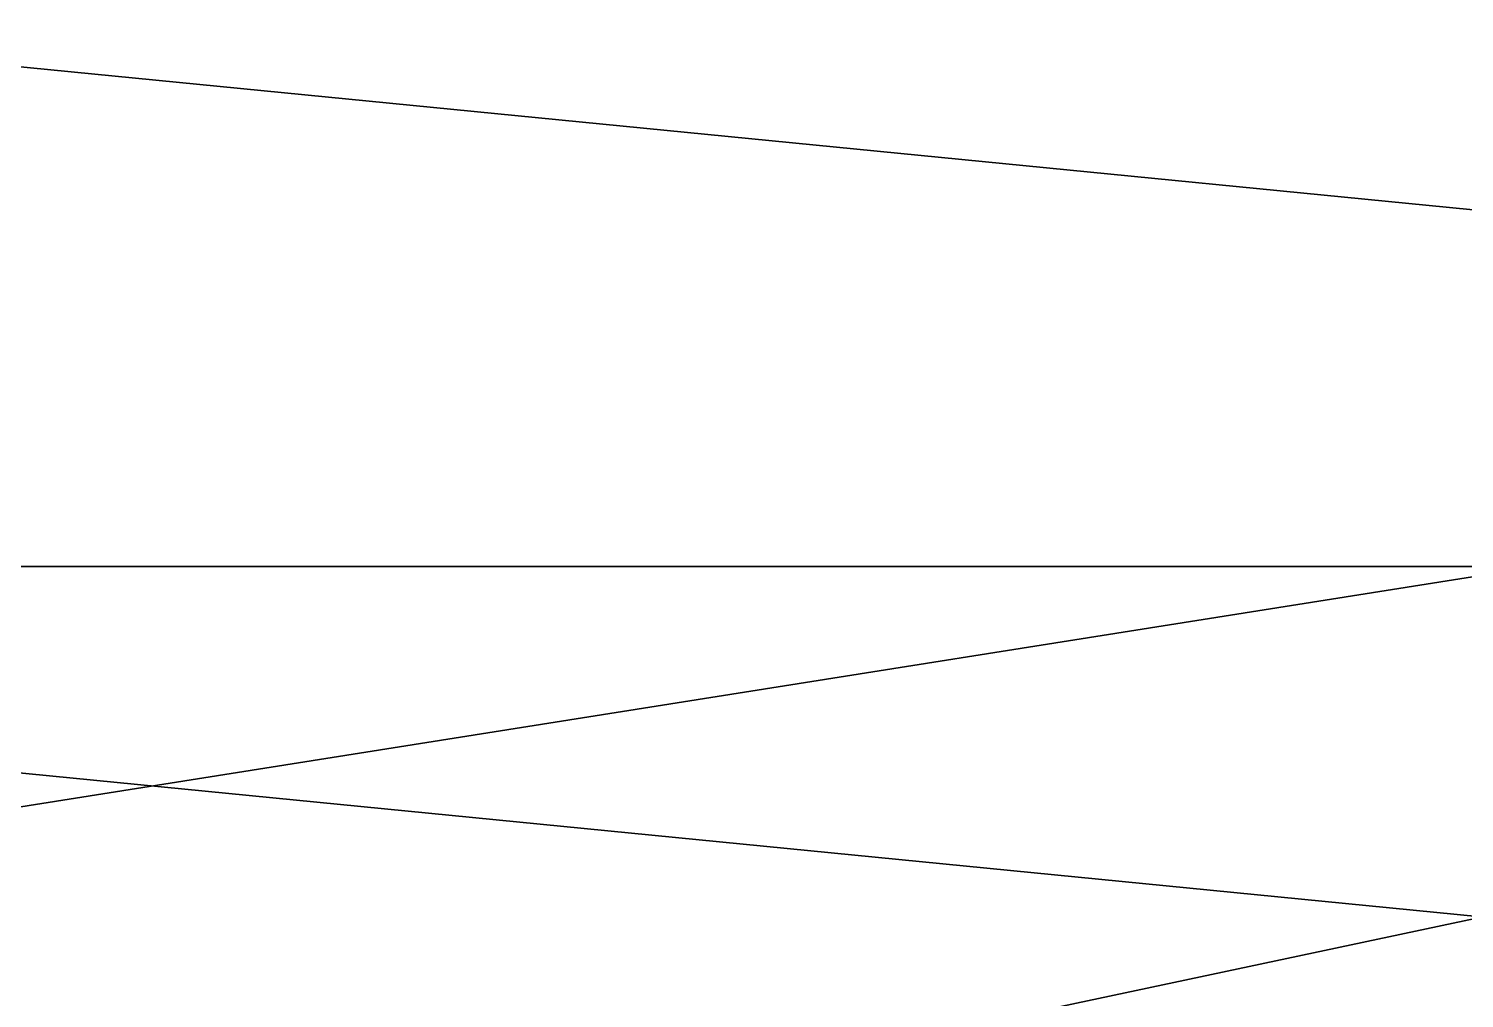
# Model space of a CAD drawing. Extents: x -6.1 to 6.1, y -6.1 to 6.1.
# Drawn here: x -1.168 to -0.036, y 2.486 to 3.25 of the extents above; entities that cross this region are included whole.
import ezdxf

# ---------------------------------------------------------------- set-up
doc = ezdxf.new("R2010")
doc.units = 0

msp = doc.modelspace()

# ---------------------------------------------------------------- linework, layer by layer
for points in [[(4.969409, 3.610642), (-4.969409, 3.610642), (-5.842056, 1.897968)], [(-0.473177, 2.45475), (4.969409, 3.610642), (-5.842056, 1.897968)], [(-0.473177, 2.45475), (0.704005, 2.398805), (4.969409, 3.610642)], [(2.826627, 2.826627, -3.187745), (-2.826627, 2.826627, -3.187745), (-2.22105, 3.3236, -3.187745)], [(2.826627, 2.826627, -3.187745), (-2.22105, 3.3236, -3.187745), (2.22105, 3.3236, -3.187745)], [(3.3236, 2.22105, -3.187745), (-3.3236, 2.22105, -3.187745), (-2.826627, 2.826627, -3.187745)], [(3.3236, 2.22105, -3.187745), (-2.826627, 2.826627, -3.187745), (2.826627, 2.826627, -3.187745)]]:
    msp.add_3dface(points)

doc.saveas('drawing.dxf')
